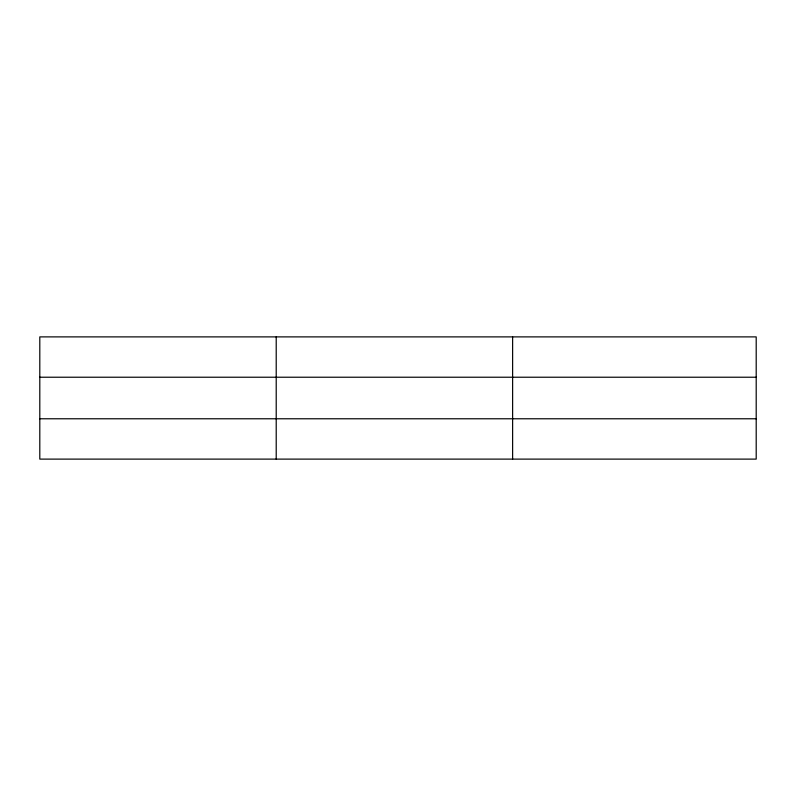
<?xml version="1.0" encoding="UTF-8"?>
<svg xmlns="http://www.w3.org/2000/svg" width="796" height="796" viewBox="0 0 796 796"><rect width="100%" height="100%" fill="white"/><g stroke="black" fill="none" stroke-linecap="round" stroke-linejoin="round"><path stroke-width="1.19" d="M276.212 336.887L276.212 459.113M512.624 336.887L512.624 459.113M756.2 418.776L756.2 459.113L39.8 459.113L39.8 336.887L756.2 336.887L756.2 418.776L39.8 418.776M39.8 377.224L756.2 377.224"/></g></svg>
